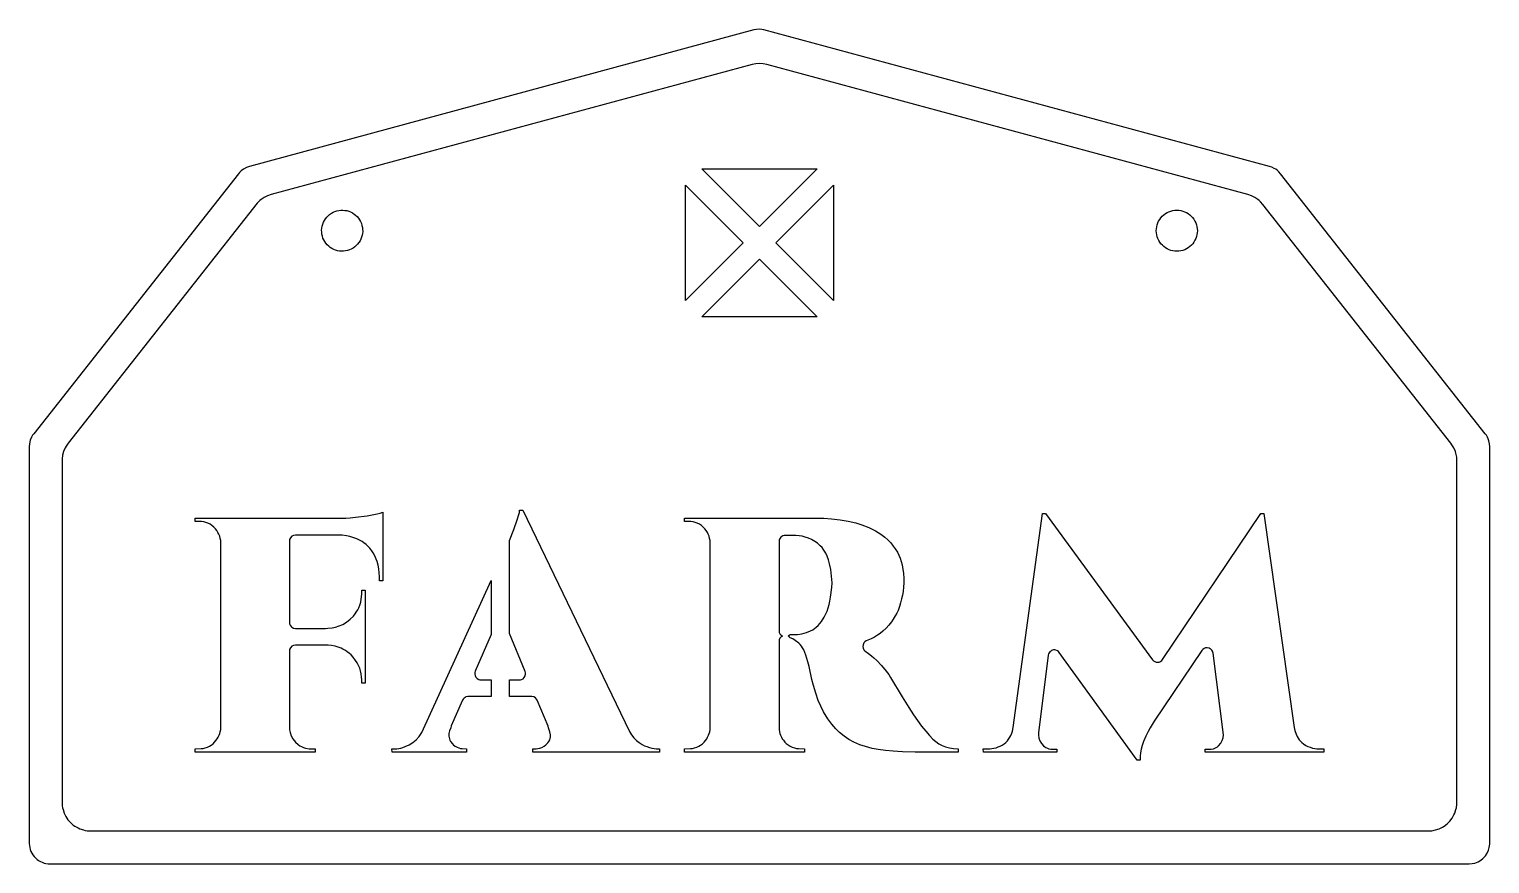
# Model space of a CAD drawing. Header units: millimetres. Extents: x 0 to 178, y 0 to 102.
import ezdxf

# ---------------------------------------------------------------- set-up
doc = ezdxf.new("R2010")
doc.units = ezdxf.units.MM
doc.layers.add('CUT', color=1, linetype='Continuous')
doc.layers.add('SCORE_OPTIONAL', color=5, linetype='Continuous')

msp = doc.modelspace()

# ---------------------------------------------------------------- linework, layer by layer
at = {"layer": 'CUT'}
for points in [[(0, 2.49), (0.02, 2.21), (0.06, 1.98), (0.12, 1.73), (0.2, 1.51), (0.32, 1.28), (0.44, 1.09), (0.6, 0.88), (0.76, 0.71), (0.95, 0.54), (1.14, 0.4), (1.37, 0.27), (1.57, 0.18), (1.82, 0.09), (2.04, 0.04), (2.3, 0.01), (2.52, 0), (175.28, 0), (175.66, 0.03), (175.98, 0.09), (176.38, 0.24), (176.72, 0.44), (176.97, 0.64), (177.26, 0.95), (177.48, 1.28), (177.66, 1.67), (177.74, 1.98), (177.8, 2.37), (177.8, 50.76), (177.77, 51.14), (177.7, 51.47), (177.61, 51.72), (177.52, 51.93), (177.38, 52.16), (177.25, 52.34), (152.32, 84.01), (152.12, 84.24), (151.96, 84.39), (151.75, 84.55), (151.56, 84.66), (151.27, 84.8), (150.99, 84.9), (89.42, 101.54), (89.2, 101.58), (88.87, 101.6), (88.54, 101.57), (88.23, 101.51), (26.81, 84.9), (26.47, 84.78), (26.1, 84.58), (25.8, 84.35), (25.61, 84.17), (25.48, 84.01), (0.55, 52.34), (0.42, 52.16), (0.28, 51.93), (0.13, 51.57), (0.03, 51.14), (0, 50.76)], [(81.89, 84.6), (95.91, 84.6), (95.92, 84.6), (88.9, 77.58)], [(79.9, 82.62), (86.92, 75.6), (79.9, 68.58)], [(90.89, 75.59), (97.9, 82.62), (97.9, 68.58)], [(40.59, 77.24), (40.6, 76.99), (40.58, 76.75), (40.54, 76.51), (40.47, 76.27), (40.38, 76.04), (40.27, 75.82), (40.13, 75.62), (39.98, 75.43), (39.81, 75.25), (39.63, 75.09), (39.42, 74.95), (39.21, 74.83), (38.99, 74.73), (38.75, 74.66), (38.51, 74.6), (38.27, 74.58), (38.02, 74.57), (37.78, 74.59), (37.54, 74.63), (37.3, 74.7), (37.07, 74.79), (36.85, 74.9), (36.65, 75.04), (36.46, 75.19), (36.28, 75.36), (36.12, 75.54), (35.98, 75.75), (35.86, 75.96), (35.76, 76.18), (35.69, 76.42), (35.63, 76.66), (35.61, 76.9), (35.6, 77.15), (35.62, 77.39), (35.66, 77.63), (35.73, 77.87), (35.82, 78.1), (35.93, 78.32), (36.07, 78.52), (36.22, 78.71), (36.39, 78.89), (36.57, 79.05), (36.78, 79.19), (36.99, 79.31), (37.21, 79.41), (37.45, 79.48), (37.69, 79.54), (37.93, 79.56), (38.18, 79.57), (38.42, 79.55), (38.66, 79.51), (38.9, 79.44), (39.13, 79.35), (39.35, 79.24), (39.55, 79.1), (39.74, 78.95), (39.92, 78.78), (40.08, 78.6), (40.22, 78.39), (40.34, 78.18), (40.44, 77.96), (40.51, 77.72), (40.57, 77.48)], [(142.19, 77.32), (142.2, 77.07), (142.19, 76.83), (142.15, 76.59), (142.09, 76.35), (142.01, 76.12), (141.91, 75.9), (141.78, 75.69), (141.64, 75.49), (141.47, 75.31), (141.29, 75.14), (141.09, 74.99), (140.88, 74.87), (140.66, 74.76), (140.43, 74.68), (140.19, 74.62), (139.95, 74.58), (139.7, 74.57), (139.46, 74.58), (139.22, 74.62), (138.98, 74.68), (138.75, 74.76), (138.53, 74.86), (138.32, 74.99), (138.12, 75.13), (137.94, 75.3), (137.77, 75.48), (137.62, 75.68), (137.5, 75.89), (137.39, 76.11), (137.31, 76.34), (137.25, 76.58), (137.21, 76.82), (137.2, 77.07), (137.21, 77.31), (137.25, 77.55), (137.31, 77.79), (137.39, 78.02), (137.49, 78.24), (137.62, 78.45), (137.76, 78.65), (137.93, 78.83), (138.11, 79), (138.31, 79.15), (138.52, 79.27), (138.74, 79.38), (138.97, 79.46), (139.21, 79.52), (139.45, 79.56), (139.7, 79.57), (139.94, 79.56), (140.18, 79.52), (140.42, 79.46), (140.65, 79.38), (140.87, 79.28), (141.08, 79.15), (141.28, 79.01), (141.46, 78.84), (141.63, 78.66), (141.78, 78.46), (141.9, 78.25), (142.01, 78.03), (142.09, 77.8), (142.15, 77.56)], [(81.88, 66.6), (88.9, 73.62), (95.92, 66.6)], [(20.19, 42.08), (38.55, 42.09), (39.09, 42.12), (39.71, 42.18), (41.15, 42.37), (42.34, 42.6), (42.74, 42.7), (43.06, 42.82), (43.06, 34.44), (42.65, 34.44), (42.65, 34.94), (42.62, 35.44), (42.57, 35.91), (42.48, 36.36), (42.36, 36.79), (42.25, 37.1), (42.08, 37.49), (41.87, 37.86), (41.71, 38.1), (41.46, 38.41), (41.26, 38.63), (41.01, 38.86), (40.74, 39.08), (40.52, 39.23), (40.21, 39.41), (39.89, 39.56), (39.52, 39.7), (39.05, 39.85), (38.64, 39.93), (38.11, 40.01), (32.43, 40.01), (32.19, 39.98), (31.98, 39.87), (31.8, 39.69), (31.7, 39.47), (31.67, 39.25), (31.67, 29.4), (31.69, 29.23), (31.75, 29.06), (31.87, 28.9), (31.98, 28.79), (32.19, 28.69), (32.41, 28.66), (36.08, 28.66), (36.36, 28.67), (36.88, 28.73), (37.28, 28.81), (37.73, 28.96), (38.17, 29.15), (38.62, 29.41), (39.09, 29.78), (39.46, 30.15), (39.68, 30.42), (39.82, 30.62), (40, 30.93), (40.12, 31.17), (40.26, 31.5), (40.36, 31.84), (40.43, 32.2), (40.47, 32.48), (40.5, 32.86), (40.5, 33.3), (40.9, 33.3), (40.9, 21.98), (40.5, 21.98), (40.49, 22.44), (40.47, 22.73), (40.42, 23.11), (40.33, 23.48), (40.23, 23.82), (40.09, 24.15), (39.93, 24.47), (39.74, 24.76), (39.42, 25.17), (39.18, 25.42), (38.97, 25.6), (38.71, 25.81), (38.49, 25.95), (38.19, 26.12), (37.96, 26.23), (37.61, 26.37), (37.25, 26.48), (36.78, 26.57), (36.38, 26.61), (36.08, 26.62), (32.41, 26.62), (32.19, 26.59), (31.98, 26.48), (31.81, 26.31), (31.7, 26.09), (31.67, 25.86), (31.67, 16.6), (31.69, 16.29), (31.75, 16), (31.89, 15.58), (32.1, 15.2), (32.25, 14.99), (32.4, 14.82), (32.73, 14.52), (32.93, 14.38), (33.16, 14.26), (33.37, 14.16), (33.63, 14.08), (34.06, 14.01), (34.8, 14.01), (34.8, 13.6), (20.19, 13.6), (20.19, 14.01), (20.94, 14.02), (21.17, 14.04), (21.43, 14.1), (21.7, 14.19), (21.94, 14.31), (22.15, 14.44), (22.38, 14.62), (22.57, 14.8), (22.73, 14.99), (22.89, 15.2), (23.01, 15.4), (23.13, 15.64), (23.2, 15.85), (23.26, 16.07), (23.31, 16.33), (23.32, 16.6), (23.32, 39.09), (23.31, 39.34), (23.26, 39.62), (23.19, 39.89), (23.1, 40.11), (22.97, 40.35), (22.83, 40.58), (22.67, 40.77), (22.48, 40.97), (22.25, 41.17), (22.01, 41.34), (21.76, 41.47), (21.5, 41.56), (21.24, 41.63), (20.96, 41.67), (20.19, 41.68)], [(58.46, 22.39), (59.69, 22.39), (59.8, 22.4), (59.94, 22.44), (60.12, 22.53), (60.26, 22.67), (60.38, 22.87), (60.42, 23.07), (60.42, 23.26), (60.37, 23.42), (58.45, 28.04), (58.45, 39.36), (58.98, 40.68), (59.42, 41.86), (59.61, 42.51), (59.67, 42.78), (59.7, 43.06), (60.07, 43.06), (73.07, 16.09), (73.33, 15.69), (73.62, 15.33), (73.92, 15.02), (74.24, 14.76), (74.62, 14.53), (74.9, 14.38), (75.18, 14.26), (75.5, 14.14), (75.78, 14.07), (76.06, 14.03), (76.31, 14.01), (76.71, 14.01), (76.71, 13.6), (61.29, 13.6), (61.29, 14.01), (61.72, 14.01), (61.93, 14.03), (62.17, 14.08), (62.41, 14.17), (62.67, 14.31), (62.91, 14.49), (63.13, 14.71), (63.27, 14.9), (63.36, 15.08), (63.41, 15.27), (63.44, 15.46), (63.44, 15.68), (63.38, 16.08), (63.2, 16.57), (63.17, 16.74), (61.85, 19.9), (61.76, 20.05), (61.63, 20.19), (61.43, 20.31), (61.19, 20.35), (58.45, 20.36)], [(79.76, 42.08), (95.81, 42.09), (96.73, 42.06), (97.66, 41.99), (98.74, 41.87), (99.69, 41.71), (100.61, 41.5), (101.37, 41.27), (102.22, 40.93), (103.03, 40.54), (103.36, 40.35), (103.67, 40.14), (104.17, 39.76), (104.53, 39.43), (104.87, 39.07), (105.19, 38.68), (105.42, 38.36), (105.68, 37.93), (105.85, 37.58), (106.01, 37.21), (106.14, 36.82), (106.25, 36.4), (106.36, 35.82), (106.41, 35.36), (106.45, 34.73), (106.46, 34.17), (106.43, 33.73), (106.37, 33.16), (106.3, 32.71), (106.2, 32.25), (106.07, 31.78), (105.93, 31.31), (105.76, 30.85), (105.61, 30.51), (105.43, 30.18), (105.18, 29.76), (104.97, 29.45), (104.65, 29.05), (104.3, 28.67), (103.92, 28.31), (103.6, 28.05), (103.26, 27.82), (102.89, 27.6), (102.49, 27.4), (101.89, 27.15), (101.72, 27.03), (101.59, 26.88), (101.5, 26.67), (101.47, 26.47), (101.51, 26.23), (101.6, 26.06), (101.72, 25.91), (102.17, 25.61), (102.55, 25.32), (102.83, 25.07), (103.19, 24.74), (103.76, 24.14), (104.32, 23.46), (104.63, 23.03), (104.86, 22.68), (106.26, 20.32), (107.07, 19.02), (107.64, 18.14), (108.13, 17.44), (108.63, 16.75), (109.13, 16.13), (109.58, 15.61), (110, 15.19), (110.35, 14.88), (110.74, 14.61), (111.14, 14.4), (111.55, 14.24), (112.01, 14.13), (112.5, 14.05), (113.09, 14.01), (113.09, 13.6), (107.83, 13.6), (106.31, 13.64), (105.17, 13.71), (104.24, 13.79), (103.34, 13.91), (102.61, 14.04), (101.79, 14.26), (101.13, 14.49), (100.37, 14.82), (99.76, 15.15), (99.19, 15.53), (98.64, 15.99), (98.21, 16.41), (97.71, 17), (97.22, 17.66), (96.7, 18.5), (96.35, 19.18), (96.06, 19.86), (95.74, 20.78), (95.47, 21.71), (95.29, 22.45), (94.95, 24.01), (94.8, 24.6), (94.56, 25.38), (94.43, 25.72), (94.29, 26.03), (94.15, 26.29), (94, 26.51), (93.85, 26.7), (93.68, 26.86), (93.24, 27.2), (92.94, 27.38), (92.62, 27.52), (92.5, 27.64), (92.38, 27.72), (92.52, 27.82), (92.62, 27.92), (93.51, 27.93), (94.05, 27.99), (94.35, 28.06), (94.63, 28.14), (95.12, 28.35), (95.38, 28.49), (95.61, 28.65), (95.81, 28.81), (96.03, 29.01), (96.24, 29.24), (96.44, 29.49), (96.77, 30.01), (96.95, 30.33), (97.13, 30.75), (97.26, 31.14), (97.38, 31.55), (97.48, 31.98), (97.56, 32.44), (97.71, 33.64), (97.73, 34.21), (97.68, 35.03), (97.59, 35.81), (97.44, 36.52), (97.31, 36.99), (97.15, 37.44), (96.96, 37.83), (96.75, 38.18), (96.51, 38.5), (96.3, 38.72), (95.95, 39.02), (95.62, 39.25), (95.23, 39.48), (94.88, 39.63), (94.44, 39.78), (94.08, 39.87), (93.71, 39.93), (93.34, 39.96), (92.04, 39.97), (91.9, 39.96), (91.76, 39.92), (91.63, 39.85), (91.51, 39.76), (91.42, 39.65), (91.35, 39.52), (91.3, 39.39), (91.28, 39.23), (91.28, 28.35), (91.31, 28.16), (91.39, 27.99), (91.52, 27.84), (91.68, 27.72), (91.52, 27.61), (91.39, 27.46), (91.31, 27.28), (91.28, 27.09), (91.28, 16.58), (91.29, 16.33), (91.33, 16.08), (91.38, 15.86), (91.45, 15.64), (91.56, 15.41), (91.67, 15.22), (91.81, 15.03), (91.99, 14.82), (92.16, 14.66), (92.39, 14.48), (92.64, 14.32), (92.89, 14.2), (93.15, 14.11), (93.39, 14.05), (93.66, 14.02), (94.37, 14.01), (94.37, 13.6), (79.76, 13.6), (79.76, 14.01), (80.51, 14.02), (80.75, 14.04), (81, 14.1), (81.27, 14.19), (81.51, 14.31), (81.72, 14.44), (81.95, 14.62), (82.15, 14.8), (82.31, 14.99), (82.47, 15.2), (82.59, 15.4), (82.7, 15.64), (82.78, 15.85), (82.84, 16.07), (82.88, 16.33), (82.9, 16.6), (82.9, 39.09), (82.88, 39.34), (82.83, 39.62), (82.76, 39.89), (82.67, 40.11), (82.55, 40.35), (82.4, 40.58), (82.25, 40.77), (82.05, 40.97), (81.82, 41.17), (81.58, 41.34), (81.33, 41.47), (81.07, 41.56), (80.81, 41.63), (80.53, 41.67), (79.76, 41.68)], [(116.14, 14.01), (116.95, 14.01), (117.41, 14.06), (117.69, 14.13), (117.96, 14.22), (118.18, 14.32), (118.43, 14.46), (118.68, 14.62), (118.87, 14.78), (119.07, 14.98), (119.23, 15.17), (119.38, 15.41), (119.5, 15.63), (119.61, 15.9), (119.69, 16.16), (119.76, 16.58), (123.35, 42.65), (123.7, 42.66), (123.72, 42.64), (136.76, 24.83), (136.87, 24.71), (137.03, 24.61), (137.18, 24.55), (137.37, 24.53), (137.56, 24.56), (137.71, 24.62), (137.86, 24.73), (137.97, 24.86), (149.91, 42.64), (149.93, 42.66), (150.28, 42.65), (153.99, 16.59), (154.06, 16.24), (154.22, 15.76), (154.34, 15.5), (154.46, 15.3), (154.6, 15.1), (154.76, 14.93), (154.92, 14.77), (155.14, 14.59), (155.39, 14.42), (155.65, 14.29), (155.92, 14.18), (156.21, 14.09), (156.49, 14.04), (156.74, 14.01), (157.61, 14.01), (157.61, 13.6), (143.16, 13.6), (143.16, 13.97), (143.88, 13.97), (144.15, 14), (144.32, 14.06), (144.48, 14.14), (144.64, 14.24), (144.79, 14.36), (145.05, 14.67), (145.24, 14.99), (145.36, 15.34), (145.4, 15.68), (144.11, 25.66), (144.03, 25.89), (143.95, 26.01), (143.85, 26.11), (143.76, 26.17), (143.63, 26.24), (143.39, 26.29), (143.2, 26.27), (143.02, 26.2), (142.86, 26.09), (142.75, 25.96), (136.95, 17.36), (136.46, 16.56), (136.2, 16.1), (135.92, 15.53), (135.64, 14.87), (135.47, 14.41), (135.35, 13.95), (135.27, 13.49), (135.23, 13.09), (135.23, 12.62), (134.86, 12.63), (125.39, 25.74), (125.29, 25.85), (125.16, 25.94), (124.99, 26.01), (124.84, 26.04), (124.69, 26.03), (124.55, 26), (124.43, 25.95), (124.31, 25.86), (124.23, 25.79), (124.15, 25.67), (124.09, 25.55), (124.05, 25.41), (122.86, 15.93), (122.86, 15.68), (122.9, 15.31), (123.02, 14.98), (123.22, 14.64), (123.47, 14.36), (123.62, 14.24), (123.77, 14.14), (123.94, 14.06), (124.11, 14), (124.38, 13.97), (125.09, 13.97), (125.09, 13.6), (116.15, 13.6)], [(44.16, 14.01), (44.74, 14.01), (45.22, 14.09), (45.49, 14.16), (45.75, 14.26), (46.26, 14.49), (46.7, 14.76), (47.1, 15.09), (47.47, 15.5), (47.8, 15.97), (56.24, 34.49), (56.24, 27.93), (54.3, 23.45), (54.25, 23.28), (54.24, 23.13), (54.27, 22.92), (54.32, 22.8), (54.38, 22.7), (54.54, 22.54), (54.72, 22.44), (54.86, 22.4), (54.98, 22.39), (56.24, 22.39), (56.24, 20.36), (53.41, 20.35), (53.17, 20.31), (53.05, 20.25), (52.94, 20.16), (52.83, 20.05), (52.76, 19.92), (51.38, 16.81), (51.32, 16.57), (51.18, 16.18), (51.1, 15.86), (51.09, 15.53), (51.15, 15.22), (51.22, 15.04), (51.3, 14.88), (51.51, 14.6), (51.67, 14.45), (51.85, 14.33), (52.08, 14.2), (52.31, 14.11), (52.51, 14.05), (52.7, 14.02), (53.23, 14.01), (53.23, 13.6), (44.17, 13.6)]]:
    msp.add_lwpolyline(points, close=True, dxfattribs=at)
at = {"layer": 'SCORE_OPTIONAL'}
msp.add_lwpolyline([(4, 7.5), (4.03, 7.04), (4.07, 6.82), (4.12, 6.59), (4.27, 6.16), (4.47, 5.75), (4.59, 5.56), (4.72, 5.37), (5.03, 5.03), (5.37, 4.72), (5.56, 4.59), (5.95, 4.36), (6.16, 4.27), (6.59, 4.12), (6.82, 4.07), (7.04, 4.03), (7.5, 4), (170.3, 4), (170.76, 4.03), (171.21, 4.12), (171.64, 4.27), (172.05, 4.47), (172.24, 4.59), (172.61, 4.87), (172.93, 5.19), (173.21, 5.56), (173.44, 5.95), (173.53, 6.16), (173.68, 6.59), (173.73, 6.82), (173.79, 7.27), (173.8, 49.05), (173.77, 49.51), (173.68, 49.97), (173.61, 50.19), (173.43, 50.62), (173.19, 51.02), (173.05, 51.21), (150.19, 80.25), (149.9, 80.58), (149.73, 80.73), (149.56, 80.87), (149.18, 81.12), (148.78, 81.32), (148.36, 81.46), (89.81, 97.3), (89.36, 97.39), (88.9, 97.42), (88.44, 97.39), (87.99, 97.3), (29.44, 81.46), (29.02, 81.32), (28.62, 81.12), (28.24, 80.88), (28.07, 80.73), (27.75, 80.42), (4.75, 51.21), (4.49, 50.83), (4.38, 50.62), (4.19, 50.19), (4.07, 49.74), (4.01, 49.28), (4, 49.05)], close=True, dxfattribs=at)

doc.saveas('drawing.dxf')
